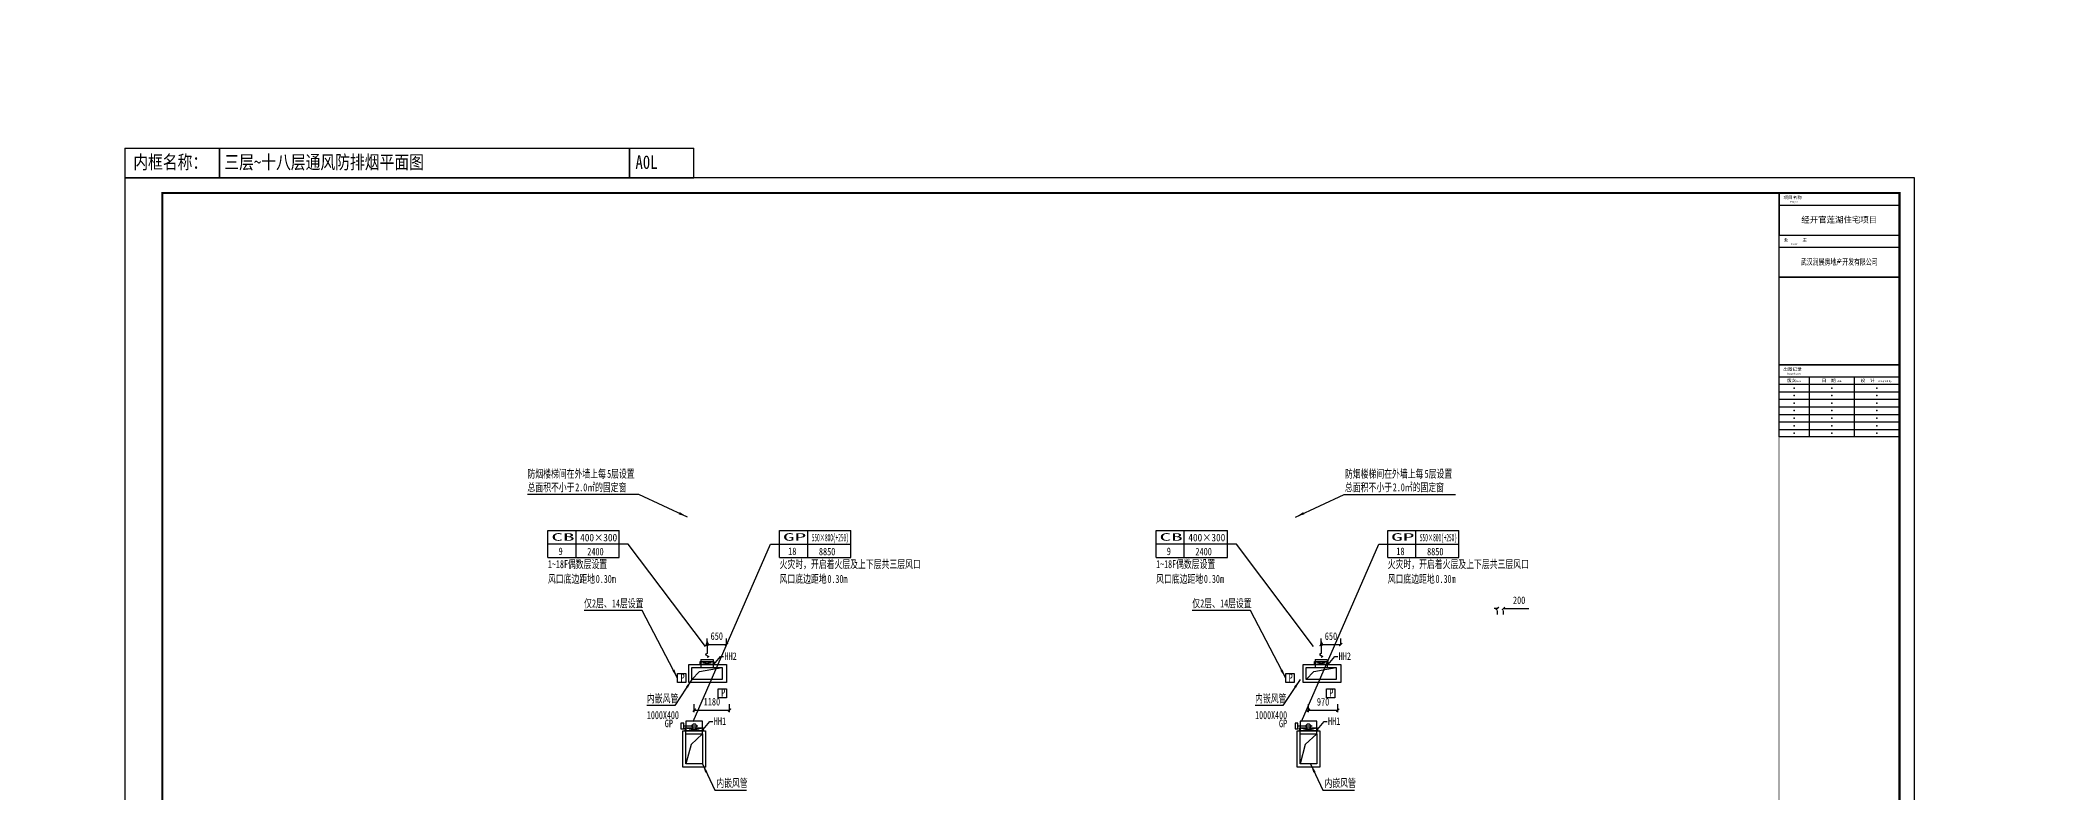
# Model space of a CAD drawing. Extents: x 3076 to 2381076, y 96010 to 1796010.
# Drawn here: x 370946 to 437664, y 839368 to 864356 of the extents above; entities that cross this region are included whole.
import ezdxf
from ezdxf.enums import TextEntityAlignment as Align

# ---------------------------------------------------------------- set-up
doc = ezdxf.new("R2010")
doc.units = 0
doc.header["$LTSCALE"] = 1000
doc.layers.get('0').update_dxf_attribs({"linetype": 'CONTINUOUS'})
for name, color, linetype in [('C-SHET-SHET', 7, 'CONTINUOUS'), ('H-DAPP-FDAMP', 161, 'CONTINUOUS'), ('H-DAPP-FGRIL', 161, 'CONTINUOUS'), ('H-DIMS', 7, 'CONTINUOUS'), ('H-DIMS-DUCT', 7, 'CONTINUOUS'), ('H-DUCT-FIRE', 20, 'CONTINUOUS'), ('H-HOLE', 7, 'CONTINUOUS'), ('h-hole-dims', 7, 'CONTINUOUS'), ('TH_TEXT', 7, 'CONTINUOUS')]:
    doc.layers.add(name, color=color, linetype=linetype)
doc.layers.add('内框', color=8, linetype='CONTINUOUS', plot=False)
doc.styles.add('STYLEP4', font='')
doc.styles.add('TH-STYLE1', font='', dxfattribs={"width": 0.7})
doc.styles.add('TH-SYTLE2', font='txt')
doc.styles.add('TuKuang', font='', dxfattribs={"width": 1.1})
doc.styles.add('黑体', font='simhei.ttf')
doc.styles.get('STYLEP4').set_extended_font_data('Century Gothic')
doc.styles.get('TH-STYLE1').set_extended_font_data('SimSun')
doc.styles.get('TuKuang').set_extended_font_data('SimSun')
doc.dimstyles.new('TH-DIM100', dxfattribs={"dimscale": 100, "dimtxt": 2.5, "dimasz": 1, "dimexe": 2, "dimexo": 3, "dimgap": 1.5, "dimtad": 1, "dimdec": 0, "dimrnd": 10, "dimdsep": 46, "dimtxsty": 'TH-STYLE1', "dimblk": 'ARCHTICK', "dimcen": 0, "dimclrd": 256, "dimclre": 256, "dimclrt": 256, "dimazin": 2, "dimtfac": 1, "dimtdec": 0, "dimtofl": 0, "dimtmove": 0, "dimatfit": 3, "dimfxl": 0.18, "dimtolj": 1, "dimtzin": 0, "dimlwd": -1, "dimlwe": -1, "dimarcsym": 0})

# ---------------------------------------------------------------- blocks, each defined once
blk = doc.blocks.new('THAPE_A0L_inner')
at = {"layer": '内框'}
for p, q in [((0, 860.8), (0, 841)), ((0, 860.8), (378, 860.8)), ((63, 841), (63, 860.8)), ((63, 860.8), (63, 841)), ((335.4, 841), (335.4, 860.8)), ((335.4, 860.8), (335.4, 841)), ((378, 841), (378, 860.8)), ((0, 841), (63, 841)), ((36, 841), (0, 841)), ((108, 841), (36, 841)), ((63, 841), (335.4, 841)), ((252, 841), (108, 841)), ((378, 841), (252, 841)), ((335.4, 841), (378, 841)), ((1179, 774), (1179, 802))]:
    blk.add_line(p, q, dxfattribs=at)
blk.add_lwpolyline([(0, 0), (1189, 0), (1189, 841), (0, 841)], close=True, dxfattribs=at)
at = {"layer": '内框', "const_width": 1.4}
blk.add_lwpolyline([(25, 831), (25, 10), (1179, 10), (1179, 831)], close=True, dxfattribs=at)
at = {"layer": '内框', "const_width": 0.5}
blk.add_lwpolyline([(1099, 831), (1099, 10)], dxfattribs=at)
at = {"layer": '内框', "style": '黑体', "width": 0.8}
for s, p in [('内框名称：', (5.7, 847)), ('A0L', (339.3, 847))]:
    blk.add_text(s, height=9, dxfattribs=at).set_placement(p)
blk.add_attdef('内框名称', (66.2, 847), '', height=9, dxfattribs=at)
blk = doc.blocks.new('*U29')
blk.add_line((200, -160), (-75, -160))
at = {"color": 7}
blk.add_line((400, -160), (150, -160), dxfattribs=at)
for points in [[(0, -320), (550, -320), (550, 0), (0, 0)], [(-165, -250), (-75, -250), (-75, -70), (-165, -70)]]:
    blk.add_lwpolyline(points, close=True)
blk.add_circle((275, -160), 75)
at = {"style": 'TH-STYLE1', "width": 0.7}
blk.add_text('GP', height=250, dxfattribs=at).set_placement((-704, -199))
blk = doc.blocks.new('*U30')
at = {"layer": 'H-HOLE'}
for p, q in [((-500, 0), (100, 100)), ((-500, 100), (100, 0))]:
    blk.add_line(p, q, dxfattribs=at)
blk.add_lwpolyline([(-500, 0), (100, 0), (100, 100), (-500, 100)], close=True, dxfattribs=at)
blk = doc.blocks.new('_ArchTick')
at = {"color": 0, "linetype": 'ByBlock', "const_width": 0.4}
blk.add_lwpolyline([(-0.5, -0.5), (0.5, 0.5)], dxfattribs=at)
blk = doc.blocks.new('*U11')
for p, q in [((0, 0), (26.67, 0)), ((3, 4.51), (26.67, 4.51)), ((3, -4.51), (3, 4.51)), ((12.33, -4.51), (12.33, 4.51)), ((26.67, -4.51), (26.67, 4.51)), ((3, -4.51), (26.67, -4.51))]:
    blk.add_line(p, q)
at = {"style": 'TH-STYLE1'}
for tag, width, p, p2 in [('风口名称', 1.412473, (4.15, 1.09), (11.84, 1.09)), ('尺寸', 0.728677, (13.71, 0.9), (25.99, 0.9))]:
    blk.add_attdef(tag, text='', height=2.5, dxfattribs=dict(at, width=width)).set_placement(p, p2, align=Align.FIT)
at = {"style": 'TH-STYLE1', "width": 0.8}
for tag, p in [('数量', (7.22, -4.43)), ('风量', (18.79, -4.51))]:
    blk.add_attdef(tag, text='', height=2.5, dxfattribs=at).set_placement(p, align=Align.BOTTOM_CENTER)
blk = doc.blocks.new('*U10')
for p, q in [((3, 4.51), (26.67, 4.51)), ((3, -4.51), (3, 4.51)), ((29.67, 0), (3, 0)), ((12.33, -4.51), (12.33, 4.51)), ((26.67, -4.51), (26.67, 4.51)), ((3, -4.51), (26.67, -4.51))]:
    blk.add_line(p, q)
at = {"style": 'TH-STYLE1'}
for tag, width, p, p2 in [('风口名称', 1.412473, (4.15, 1.09), (11.84, 1.09)), ('尺寸', 0.728677, (13.71, 0.9), (25.99, 0.9))]:
    blk.add_attdef(tag, text='', height=2.5, dxfattribs=dict(at, width=width)).set_placement(p, p2, align=Align.FIT)
at = {"style": 'TH-STYLE1', "width": 0.8}
for tag, p in [('数量', (7.22, -4.43)), ('风量', (18.79, -4.51))]:
    blk.add_attdef(tag, text='', height=2.5, dxfattribs=at).set_placement(p, align=Align.BOTTOM_CENTER)
blk = doc.blocks.new('*U31')
for p, q in [((-500, 0), (-500, 100)), ((-500, 0), (100, 0)), ((100, 0), (100, 100)), ((-287, -250), (-113, -150)), ((-200, -300), (-287, -250)), ((-200, -900), (-252, -707)), ((-113, -150), (-200, -100)), ((-200, -900), (-200, -300)), ((-200, -900), (-148, -707))]:
    blk.add_line(p, q)
blk = doc.blocks.new('*U32')
at = {"layer": 'H-HOLE'}
for p, q in [((-500, 0), (-50, 100)), ((-500, 100), (-50, 0))]:
    blk.add_line(p, q, dxfattribs=at)
blk.add_lwpolyline([(-500, 0), (-50, 0), (-50, 100), (-500, 100)], close=True, dxfattribs=at)
blk = doc.blocks.new('*D33')
at = {"layer": 'H-DIMS', "transparency": 16777216}
for p, q in [((393095, 844292), (393095, 844492)), ((393095, 844292), (393745, 844292)), ((393745, 844292), (393745, 844492))]:
    blk.add_line(p, q, dxfattribs=at)
at = {"layer": 'H-DIMS', "transparency": 16777216, "xscale": 100, "yscale": 100, "zscale": 100, "rotation": 180}
blk.add_blockref('_ArchTick', (393095, 844292), dxfattribs=at)
at = {"layer": 'H-DIMS', "transparency": 16777216, "xscale": 100, "yscale": 100, "zscale": 100}
blk.add_blockref('_ArchTick', (393745, 844292), dxfattribs=at)
at = {"layer": 'H-DIMS', "transparency": 16777216, "insert": (393420, 844570), "char_height": 250, "attachment_point": 5, "style": 'TH-STYLE1'}
blk.add_mtext('\\A1;650', dxfattribs=at)
blk = doc.blocks.new('*D36')
at = {"layer": 'H-DIMS', "transparency": 16777216}
for p, q in [((392670, 842045), (392670, 842313)), ((392670, 842113), (393845, 842113)), ((393845, 842045), (393845, 842313))]:
    blk.add_line(p, q, dxfattribs=at)
at = {"layer": 'H-DIMS', "transparency": 16777216, "xscale": 100, "yscale": 100, "zscale": 100, "rotation": 180}
blk.add_blockref('_ArchTick', (392670, 842113), dxfattribs=at)
at = {"layer": 'H-DIMS', "transparency": 16777216, "xscale": 100, "yscale": 100, "zscale": 100}
blk.add_blockref('_ArchTick', (393845, 842113), dxfattribs=at)
at = {"layer": 'H-DIMS', "transparency": 16777216, "insert": (393258, 842391), "char_height": 250, "attachment_point": 5, "style": 'TH-STYLE1'}
blk.add_mtext('\\A1;1180', dxfattribs=at)
blk = doc.blocks.new('*D34')
at = {"layer": 'H-DIMS', "transparency": 16777216}
for p, q in [((413495, 844292), (413495, 844492)), ((413495, 844292), (414145, 844292)), ((414145, 844292), (414145, 844492))]:
    blk.add_line(p, q, dxfattribs=at)
at = {"layer": 'H-DIMS', "transparency": 16777216, "xscale": 100, "yscale": 100, "zscale": 100, "rotation": 180}
blk.add_blockref('_ArchTick', (413495, 844292), dxfattribs=at)
at = {"layer": 'H-DIMS', "transparency": 16777216, "xscale": 100, "yscale": 100, "zscale": 100}
blk.add_blockref('_ArchTick', (414145, 844292), dxfattribs=at)
at = {"layer": 'H-DIMS', "transparency": 16777216, "insert": (413820, 844567), "char_height": 250, "attachment_point": 5, "style": 'TH-STYLE1'}
blk.add_mtext('\\A1;650', dxfattribs=at)
blk = doc.blocks.new('*D35')
at = {"layer": 'H-DIMS', "transparency": 16777216}
for p, q in [((413070, 842045), (413070, 842313)), ((413070, 842113), (414045, 842113)), ((414045, 842045), (414045, 842313))]:
    blk.add_line(p, q, dxfattribs=at)
at = {"layer": 'H-DIMS', "transparency": 16777216, "xscale": 100, "yscale": 100, "zscale": 100, "rotation": 180}
blk.add_blockref('_ArchTick', (413070, 842113), dxfattribs=at)
at = {"layer": 'H-DIMS', "transparency": 16777216, "xscale": 100, "yscale": 100, "zscale": 100}
blk.add_blockref('_ArchTick', (414045, 842113), dxfattribs=at)
at = {"layer": 'H-DIMS', "transparency": 16777216, "insert": (413558, 842388), "char_height": 250, "attachment_point": 5, "style": 'TH-STYLE1'}
blk.add_mtext('\\A1;970', dxfattribs=at)
blk = doc.blocks.new('201311_THAPE_A0L')
for p, q in [((1099, 823), (1179, 823)), ((1179, 774), (1179, 802)), ((1099, 795), (1179, 795)), ((1099, 709), (1179, 709)), ((1119, 709), (1119, 669)), ((1149, 709), (1149, 669)), ((1099, 704), (1179, 704)), ((1099, 699), (1179, 699)), ((1099, 694), (1179, 694)), ((1099, 689), (1179, 689)), ((1099, 684), (1179, 684)), ((1099, 679), (1179, 679)), ((1099, 674), (1179, 674))]:
    blk.add_line(p, q)
for points in [[(0, 0), (1189, 0), (1189, 841), (0, 841)], [(1179, 775), (1099, 775), (1099, 831), (1179, 831)], [(1099, 831), (1099, 803), (1179, 803), (1179, 831)], [(1179, 717), (1099, 717), (1099, 775), (1179, 775)], [(1179, 669), (1099, 669), (1099, 717), (1179, 717)]]:
    blk.add_lwpolyline(points, close=True)
at = {"const_width": 1.4}
blk.add_lwpolyline([(25, 831), (25, 10), (1179, 10), (1179, 831)], close=True, dxfattribs=at)
at = {"const_width": 0.5}
blk.add_lwpolyline([(1099, 831), (1099, 10)], dxfattribs=at)
for p in [(1139, 813), (1139, 785), (1109, 701.5), (1109, 696.5), (1134, 701.5), (1134, 696.5), (1164, 701.5), (1164, 696.5), (1109, 691.5), (1109, 686.5), (1109, 681.5), (1134, 691.5), (1134, 686.5), (1134, 681.5), (1164, 691.5), (1164, 686.5), (1164, 681.5), (1109, 676.5), (1109, 671.5), (1134, 676.5), (1134, 671.5), (1164, 676.5), (1164, 671.5)]:
    blk.add_point(p)
at = {"style": 'TuKuang', "width": 1.1}
for s, p in [('项目名称', (1101.9, 827)), ('业      主', (1102, 798.9)), ('出图记录', (1101.8, 713)), ('版次', (1104.2, 705.5)), ('日  期', (1127.3, 705.5)), ('设  计  ', (1153.2, 705.5))]:
    blk.add_text(s, height=2, dxfattribs=at).set_placement(p)
at = {"style": 'STYLEP4'}
for s, p in [('Project', (1109, 825)), ('Client', (1109, 797)), ('Issue Notes', (1109, 711))]:
    blk.add_text(s, height=1.2, dxfattribs=at).set_placement(p, align=Align.MIDDLE)
for s, p in [('Rev.', (1110.6, 705.5)), ('Date', (1137.3, 705.5)), ('Designed by', (1164.5, 705.5))]:
    blk.add_text(s, height=1.2, dxfattribs=at).set_placement(p)
blk = doc.blocks.new('*D90')
at = {"transparency": 16777216}
for p, q in [((419345, 845486), (419245, 845486)), ((419345, 845425), (419345, 845286)), ((419545, 845486), (420394, 845486)), ((419545, 845425), (419545, 845286))]:
    blk.add_line(p, q, dxfattribs=at)
at = {"transparency": 16777216, "xscale": 100, "yscale": 100, "zscale": 100}
blk.add_blockref('_ArchTick', (419345, 845486), dxfattribs=at)
at = {"transparency": 16777216, "xscale": 100, "yscale": 100, "zscale": 100, "rotation": 180}
blk.add_blockref('_ArchTick', (419545, 845486), dxfattribs=at)
at = {"transparency": 16777216, "insert": (420070, 845761), "char_height": 250, "attachment_point": 5, "style": 'TH-STYLE1'}
blk.add_mtext('\\A1;200', dxfattribs=at)

msp = doc.modelspace()

# ---------------------------------------------------------------- linework, layer by layer
at = {"layer": 'H-DIMS', "color": 7}
for p, q in [((390828.6, 849277.4), (387131.4, 849277.4)), ((392445.5, 848524.9), (390828.6, 849277.4)), ((412645.5, 848524.9), (414262.4, 849277.4)), ((414262.4, 849277.4), (417959.6, 849277.4)), ((390945.5, 845424.9), (389012.8, 845424.9)), ((392116.5, 843174.9), (390945.5, 845424.9)), ((411145.5, 845424.9), (409212.8, 845424.9)), ((412316.5, 843174.9), (411145.5, 845424.9)), ((392595.5, 843124.9), (392025.7, 842265.8)), ((412795.5, 843124.9), (412225.7, 842265.8)), ((392025.7, 842265.8), (391099.7, 842265.8)), ((412225.7, 842265.8), (411299.7, 842265.8)), ((392945.5, 840324.9), (393350.2, 839460.1)), ((413145.5, 840324.9), (413550.2, 839460.1)), ((393350.2, 839460.1), (394406.7, 839460.1)), ((413550.2, 839460.1), (414606.7, 839460.1))]:
    msp.add_line(p, q, dxfattribs=at)
at = {"layer": 'H-DIMS', "color": 1}
for p, q in [((392595.5, 843124.9), (392849.7, 843401.1)), ((392849.7, 843401.1), (393595.5, 843524.9)), ((392895.5, 843724.9), (392895.5, 843524.9)), ((393295.5, 843724.9), (393295.5, 843524.9)), ((412995.5, 843124.9), (413249.6, 843401.1)), ((413249.6, 843401.1), (413995.5, 843524.9)), ((413295.5, 843724.9), (413295.5, 843524.9)), ((413695.5, 843724.9), (413695.5, 843524.9))]:
    msp.add_line(p, q, dxfattribs=at)
at = {"layer": 'H-DIMS', "color": 7}
for points in [[(392445.5, 848524.9, 0, 80, 0), (392173.5, 848651.5, 0, 0, 0)], [(412645.5, 848524.9, 0, 80, 0), (412917.5, 848651.5, 0, 0, 0)], [(392116.5, 843174.9, 0, 80, 0), (391978, 843441, 0, 0, 0)], [(412316.5, 843174.9, 0, 80, 0), (412178, 843441, 0, 0, 0)], [(392595.5, 843124.9, 0, 80, 0), (392429.7, 842874.9, 0, 0, 0)], [(412795.5, 843124.9, 0, 80, 0), (412629.7, 842874.9, 0, 0, 0)], [(392945.5, 840324.9, 0, 80, 0), (393072.6, 840053.1, 0, 0, 0)], [(413145.5, 840324.9, 0, 80, 0), (413272.6, 840053.1, 0, 0, 0)]]:
    msp.add_lwpolyline(points, format="xyseb", dxfattribs=at)
at = {"layer": 'H-DIMS'}
for points in [[(392116.5, 843324.9), (392395.5, 843324.9), (392395.5, 843024.9), (392116.5, 843024.9)], [(412316.5, 843324.9), (412595.5, 843324.9), (412595.5, 843024.9), (412316.5, 843024.9)], [(393466.5, 842824.9), (393745.5, 842824.9), (393745.5, 842524.9), (393466.5, 842524.9)], [(413666.5, 842824.9), (413945.5, 842824.9), (413945.5, 842524.9), (413666.5, 842524.9)]]:
    msp.add_lwpolyline(points, close=True, dxfattribs=at)
at = {"layer": 'H-DIMS', "color": 7}
for points in [[(392495.5, 843624.9), (393745.5, 843624.9), (393745.5, 843024.9), (392495.5, 843024.9)], [(412895.5, 843624.9), (414145.5, 843624.9), (414145.5, 843024.9), (412895.5, 843024.9)], [(392295.5, 841424.9), (393045.5, 841424.9), (393045.5, 840224.9), (392295.5, 840224.9)], [(412695.5, 841424.9), (413445.5, 841424.9), (413445.5, 840224.9), (412695.5, 840224.9)]]:
    msp.add_lwpolyline(points, close=True, dxfattribs=at)
at = {"layer": 'H-DIMS', "color": 1}
for points in [[(392595.5, 843524.9), (393595.5, 843524.9), (393595.5, 843124.9), (392595.5, 843124.9)], [(412995.5, 843524.9), (413995.5, 843524.9), (413995.5, 843124.9), (412995.5, 843124.9)]]:
    msp.add_lwpolyline(points, close=True, dxfattribs=at)
at = {"layer": 'H-DUCT-FIRE'}
for p, q in [((392395.5, 841324.9), (392395.5, 841424.9)), ((392945.5, 841324.9), (392564.7, 840968.4)), ((392945.5, 841324.9), (392945.5, 841424.9)), ((412795.5, 841324.9), (412795.5, 841424.9)), ((413345.5, 841324.9), (412964.7, 840968.4)), ((413345.5, 841324.9), (413345.5, 841424.9)), ((392564.7, 840968.4), (392395.5, 840324.9)), ((412964.7, 840968.4), (412795.5, 840324.9))]:
    msp.add_line(p, q, dxfattribs=at)
for points in [[(392395.5, 841324.9), (392945.5, 841324.9), (392945.5, 840324.9), (392395.5, 840324.9)], [(412795.5, 841324.9), (413345.5, 841324.9), (413345.5, 840324.9), (412795.5, 840324.9)]]:
    msp.add_lwpolyline(points, close=True, dxfattribs=at)
at = {"layer": '内框', "const_width": 0.1}
msp.add_lwpolyline([(371503.9, 911272.4), (437601, 911272.4), (437601, 813688.7), (373058.5, 813688.7), (373058.5, 774121.3), (437664.1, 774121.3), (437664.1, 670351.4), (370946.1, 670351.4), (370946.1, 911272.4), (371503.9, 911272.4)], dxfattribs=at)

# ---------------------------------------------------------------- block references
at = {"layer": 'C-SHET-SHET', "xscale": 50, "yscale": 50, "zscale": 50}
msp.add_blockref('201311_THAPE_A0L', (373753.6, 817732.5), dxfattribs=at)
at = {"layer": 'H-DAPP-FDAMP'}
for p in [(392395.5, 841744.9), (412795.5, 841744.9)]:
    msp.add_blockref('*U29', p, dxfattribs=at)
at = {"layer": 'H-DAPP-FGRIL', "xscale": -0.6666666666666666, "yscale": 0.6666666666666666, "zscale": 0.6666666666666666, "rotation": 179.9994241992027}
for p in [(393228.8, 843791.5, 0), (413628.8, 843791.5, 0)]:
    msp.add_blockref('*U31', p, dxfattribs=at)
at = {"layer": 'H-DIMS-DUCT'}
ref = msp.add_blockref('*U10', (387512.1, 847628.4), dxfattribs=dict(at, xscale=100, yscale=100, zscale=100))
ref.add_attrib('风口名称', 'CB', dxfattribs={"layer": '0', "height": 250, "style": 'TH-STYLE1', "width": 1.623779}).set_placement((387927.4, 847737), (388696.3, 847737), align=Align.FIT)
ref.add_attrib('尺寸', '400×300', dxfattribs={"layer": '0', "height": 250, "style": 'TH-STYLE1', "width": 0.863622}).set_placement((388882.6, 847718.3), (390110.9, 847718.3), align=Align.FIT)
ref.add_attrib('数量', '9', dxfattribs={"layer": '0', "height": 250, "style": 'TH-STYLE1', "width": 0.8}).set_placement((388233.8, 847185.9), align=Align.BOTTOM_CENTER)
ref.add_attrib('风量', '2400', dxfattribs={"layer": '0', "height": 250, "style": 'TH-STYLE1', "width": 0.8}).set_placement((389390.6, 847177.1), align=Align.BOTTOM_CENTER)
ref = msp.add_blockref('*U11', (395205.8, 847628.4), dxfattribs=dict(at, xscale=100, yscale=100, zscale=100))
ref.add_attrib('风口名称', 'GP', dxfattribs={"layer": '0', "height": 250, "style": 'TH-STYLE1', "width": 1.521532}).set_placement((395621.1, 847737), (396390, 847737), align=Align.FIT)
ref.add_attrib('尺寸', '550×800(+250)', dxfattribs={"layer": '0', "height": 250, "style": 'TH-STYLE1', "width": 0.501022}).set_placement((396576.3, 847718.3), (397804.6, 847718.3), align=Align.FIT)
ref.add_attrib('数量', '18', dxfattribs={"layer": '0', "height": 250, "style": 'TH-STYLE1', "width": 0.8}).set_placement((395927.5, 847185.9), align=Align.BOTTOM_CENTER)
ref.add_attrib('风量', '8850', dxfattribs={"layer": '0', "height": 250, "style": 'TH-STYLE1', "width": 0.8}).set_placement((397084.4, 847177.1), align=Align.BOTTOM_CENTER)
ref = msp.add_blockref('*U10', (407712.1, 847628.4), dxfattribs=dict(at, xscale=100, yscale=100, zscale=100))
ref.add_attrib('风口名称', 'CB', dxfattribs={"layer": '0', "height": 250, "style": 'TH-STYLE1', "width": 1.623779}).set_placement((408127.4, 847737), (408896.3, 847737), align=Align.FIT)
ref.add_attrib('尺寸', '400×300', dxfattribs={"layer": '0', "height": 250, "style": 'TH-STYLE1', "width": 0.863622}).set_placement((409082.6, 847718.3), (410310.9, 847718.3), align=Align.FIT)
ref.add_attrib('数量', '9', dxfattribs={"layer": '0', "height": 250, "style": 'TH-STYLE1', "width": 0.8}).set_placement((408433.8, 847185.9), align=Align.BOTTOM_CENTER)
ref.add_attrib('风量', '2400', dxfattribs={"layer": '0', "height": 250, "style": 'TH-STYLE1', "width": 0.8}).set_placement((409590.6, 847177.1), align=Align.BOTTOM_CENTER)
ref = msp.add_blockref('*U11', (415405.8, 847628.4), dxfattribs=dict(at, xscale=100, yscale=100, zscale=100))
ref.add_attrib('风口名称', 'GP', dxfattribs={"layer": '0', "height": 250, "style": 'TH-STYLE1', "width": 1.521532}).set_placement((415821.1, 847737), (416590, 847737), align=Align.FIT)
ref.add_attrib('尺寸', '550×800(+250)', dxfattribs={"layer": '0', "height": 250, "style": 'TH-STYLE1', "width": 0.501022}).set_placement((416776.3, 847718.3), (418004.6, 847718.3), align=Align.FIT)
ref.add_attrib('数量', '18', dxfattribs={"layer": '0', "height": 250, "style": 'TH-STYLE1', "width": 0.8}).set_placement((416127.5, 847185.9), align=Align.BOTTOM_CENTER)
ref.add_attrib('风量', '8850', dxfattribs={"layer": '0', "height": 250, "style": 'TH-STYLE1', "width": 0.8}).set_placement((417284.4, 847177.1), align=Align.BOTTOM_CENTER)
at = {"layer": 'H-HOLE', "xscale": -1, "rotation": 180}
for name, p in [('*U32', (393370.5, 843724.9)), ('*U32', (413770.5, 843724.9)), ('*U30', (392870.5, 841524.9)), ('*U30', (413270.5, 841524.9))]:
    msp.add_blockref(name, p, dxfattribs=at)
at = {"layer": '内框', "xscale": 50, "yscale": 50, "zscale": 50}
msp.add_blockref('THAPE_A0L_inner', (373753.6, 817732.5, 0), dxfattribs=at).add_auto_attribs({'内框名称': '三层~十八层通风防排烟平面图'})

# ---------------------------------------------------------------- texts
at = {"layer": 'C-SHET-SHET', "char_height": 200, "attachment_point": 5}
for s, insert, style in [('经开官莲湖住宅项目', (430703.6, 858382.5), 'TH-SYTLE2'), ('武汉润展房地产开发有限公司', (430703.6, 856982.5), 'TH-STYLE1')]:
    msp.add_mtext(s, dxfattribs=dict(at, insert=insert, style=style))
at = {"layer": 'H-DIMS', "color": 7, "style": 'TH-STYLE1', "width": 0.7}
for s, height, p in [('防烟楼梯间在外墙上每', 265.82, (387131.4, 849827.6)), ('5', 265.8, (389777.8, 849827.6)), ('层设置', 265.82, (389910.1, 849827.6)), ('防烟楼梯间在外墙上每', 265.82, (414285.8, 849827.6)), ('5', 265.8, (416932.2, 849827.6)), ('层设置', 265.82, (417064.6, 849827.6)), ('总面积不小于', 265.82, (387131.4, 849377.5)), ('2.0', 265.82, (388719.2, 849377.5)), ('㎡的固定窗', 265.82, (389116.2, 849377.5)), ('总面积不小于', 265.82, (414285.8, 849377.5)), ('2.0', 265.82, (415873.7, 849377.5)), ('㎡的固定窗', 265.82, (416270.6, 849377.5)), ('仅', 265.8, (389012.8, 845525)), ('2', 265.8, (389277.4, 845525)), ('层、', 265.82, (389409.7, 845525)), ('14', 265.82, (389939, 845525)), ('层设置', 265.82, (390203.6, 845525)), ('仅', 265.8, (409212.8, 845525)), ('2', 265.8, (409477.4, 845525)), ('层、', 265.82, (409609.7, 845525)), ('14', 265.82, (410139, 845525)), ('层设置', 265.82, (410403.6, 845525)), ('P', 265.8, (392217.1, 843056.4)), ('P', 265.8, (412417.1, 843056.4)), ('内嵌风管', 265.82, (391099.7, 842365.9)), ('P', 265.8, (393567.1, 842556.4)), ('内嵌风管', 265.82, (411299.7, 842365.9)), ('P', 265.8, (413767.1, 842556.4)), ('1000X400', 265.82, (391099.7, 841815.7)), ('1000X400', 265.82, (411299.7, 841815.7)), ('内嵌风管', 265.82, (393405, 839560.2)), ('内嵌风管', 265.82, (413605, 839560.2))]:
    msp.add_text(s, height=height, dxfattribs=at).set_placement(p)
at = {"layer": 'h-hole-dims', "char_height": 250, "attachment_point": 7, "style": 'TH-STYLE1'}
for s, insert in [('HH2', (393674.2, 843780.1)), ('HH2', (414074.2, 843780.1)), ('HH1', (393320.5, 841624.9)), ('HH1', (413720.5, 841624.9))]:
    msp.add_mtext(s, dxfattribs=dict(at, insert=insert))
at = {"layer": 'TH_TEXT', "style": 'TH-STYLE1', "width": 0.7}
for s, height, p in [('1~18F', 265.82, (387812.1, 846827.1)), ('偶数层设置', 265.82, (388473.7, 846827.1)), ('火灾时，开启着火层及上下层共三层风口', 265.823, (395505.8, 846827.1)), ('1~18F', 265.82, (408012.1, 846827.1)), ('偶数层设置', 265.82, (408673.7, 846827.1)), ('火灾时，开启着火层及上下层共三层风口', 265.823, (415705.8, 846827.1)), ('风口底边距地', 265.82, (387812.1, 846337.1)), ('0.30m', 265.82, (389399.9, 846337.1)), ('风口底边距地', 265.82, (395505.8, 846337.1)), ('0.30m', 265.82, (397093.6, 846337.1)), ('风口底边距地', 265.82, (408012.1, 846337.1)), ('0.30m', 265.82, (409599.9, 846337.1)), ('风口底边距地', 265.82, (415705.8, 846337.1)), ('0.30m', 265.82, (417293.6, 846337.1))]:
    msp.add_text(s, height=height, dxfattribs=at).set_placement(p)

# ---------------------------------------------------------------- dimensions: what is measured, and where the dimension line sits
dim = msp.add_linear_dim(base=(419545.5, 845486.4), p1=(419345.5, 845724.9), p2=(419545.5, 845724.9), dimstyle='TH-DIM100')
dim.commit()
dim.dimension.update_dxf_attribs({"geometry": '*D90', "text_midpoint": (420069.5, 845761.4)})
at = {"layer": 'H-DIMS'}
for base, p1, p2, picture, middle in [((393745.5, 844291.5), (393095.5, 843991.5, 0), (393745.5, 843991.5), '*D33', (393420.5, 844291.5)), ((414145.5, 844291.5), (413495.5, 843991.5, 0), (414145.5, 843991.5), '*D34', (413820.5, 844291.5))]:
    dim = msp.add_linear_dim(base=base, p1=p1, p2=p2, dimstyle='TH-DIM100', dxfattribs=at)
    dim.commit()
    dim.dimension.update_dxf_attribs({"geometry": picture, "text_midpoint": middle, "dimtype": 128})
for base, p1, p2, picture, middle in [((393845.5, 842112.7), (392670.5, 841744.9), (393845.5, 841744.9), '*D36', (393258, 842390.7)), ((414045.5, 842112.7), (413070.5, 841744.9), (414045.5, 841744.9), '*D35', (413558, 842387.7))]:
    dim = msp.add_linear_dim(base=base, p1=p1, p2=p2, dimstyle='TH-DIM100', dxfattribs=at)
    dim.commit()
    dim.dimension.update_dxf_attribs({"geometry": picture, "text_midpoint": middle})

# ---------------------------------------------------------------- leaders
at = {"layer": 'H-DIMS-DUCT'}
for points in [[(393044, 844226.1, 0), (390478.7, 847628.4)], [(392636.3, 841738.8, 0), (395205.8, 847628.4)], [(413244, 844226.1, 0), (410678.7, 847628.4)], [(412836.3, 841738.8, 0), (415405.8, 847628.4)]]:
    msp.add_leader(points, dimstyle='TH-DIM100', override={"dimgap": 1.5, "dimtad": 0}, dxfattribs=at)
at = {"layer": 'h-hole-dims'}
for points in [[(393324.2, 843630.1), (393546.8, 843895.1), (393646.8, 843895.1)], [(413724.2, 843630.1), (413946.7, 843895.1), (414046.7, 843895.1)], [(392970.5, 841474.9), (393193, 841740), (393293, 841740)], [(413370.5, 841474.9), (413593, 841740), (413693, 841740)]]:
    msp.add_leader(points, dimstyle='TH-DIM100', override={"dimgap": 1.5, "dimtad": 0}, dxfattribs=at)

doc.saveas('drawing.dxf')
